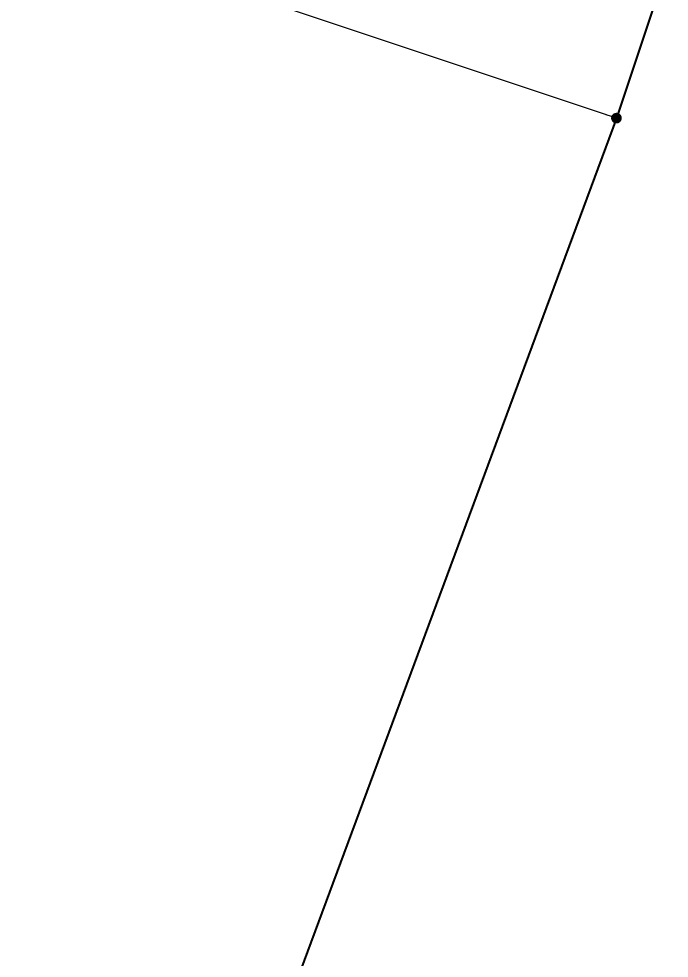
# Model space of a CAD drawing. Header units: centimetres. Extents: x 63871 to 181827, y -95930 to 42199.
# Drawn here: x 146968.8 to 147273.8, y 27295.8 to 27736.6 of the extents above; entities that cross this region are included whole.
import ezdxf

# ---------------------------------------------------------------- set-up
doc = ezdxf.new("R2010")
doc.units = ezdxf.units.CM
doc.layers.add('Dıış Ölçü', color=140, linetype='Continuous')
doc.layers.add('OLUK', color=222, linetype='Continuous', lineweight=15)
doc.layers.add('ÇEKME MESAFESİ', color=5, linetype='Continuous', lineweight=25)
doc.styles.add('RomanS', font='')
doc.styles.get('RomanS').set_extended_font_data('Stylus BT')
doc.dimstyles.new('BÖYÜK', dxfattribs={"dimtxt": 70, "dimasz": 5, "dimexe": 5, "dimexo": 5, "dimgap": 2, "dimtad": 3, "dimdec": 0, "dimzin": 0, "dimdsep": 46, "dimtxsty": 'RomanS', "dimblk": 'DOT', "dimcen": 5, "dimadec": 0, "dimazin": 0, "dimtfac": 1, "dimtdec": 0, "dimtix": 1, "dimtofl": 0, "dimtmove": 1, "dimatfit": 0, "dimldrblk": 'DOT', "dimfxl": 10, "dimfxlon": 1, "dimtolj": 1, "dimtzin": 0, "dimarcsym": 0})

# ---------------------------------------------------------------- blocks, each defined once
blk = doc.blocks.new('_Dot')
at = {"color": 0, "linetype": 'ByBlock', "lineweight": -2}
blk.add_line((-0.5, 0), (-1, 0), dxfattribs=at)
at = {"color": 0, "linetype": 'ByBlock', "const_width": 0.5}
blk.add_lwpolyline([(-0.25, 0, 1), (0.25, 0, 1)], format="xyb", close=True, dxfattribs=at)
blk = doc.blocks.new('*D120')
at = {"layer": 'Defpoints', "color": 0, "transparency": 16777216}
for p in [(-9653.95, 11665.77), (-9653.95, 11665.76), (-9179.7, 11507.37)]:
    blk.add_point(p, dxfattribs=at)
at = {"layer": 'Dıış Ölçü', "color": 0, "lineweight": -2, "transparency": 16777216}
for p, q in [((-9653.95, 11665.77), (-9652.36, 11670.51)), ((-9184.44, 11508.96), (-9649.21, 11664.19)), ((-9179.7, 11507.38), (-9178.12, 11512.12))]:
    blk.add_line(p, q, dxfattribs=at)
at = {"layer": 'Dıış Ölçü', "color": 0, "lineweight": -2, "transparency": 16777216, "xscale": 5, "yscale": 5, "zscale": 5}
for p, rotation in [((-9653.95, 11665.77), 161.5310383117991), ((-9179.7, 11507.38), 341.531038311799)]:
    blk.add_blockref('_Dot', p, dxfattribs=dict(at, rotation=rotation))
at = {"layer": 'Dıış Ölçü', "color": 0, "transparency": 16777216, "insert": (-9404.54, 11623.34), "char_height": 70, "attachment_point": 5, "rotation": 341.531, "style": 'RomanS'}
blk.add_mtext('\\A1;500', dxfattribs=at)
blk = doc.blocks.new('yerleşim planı')
at = {"layer": 'ÇEKME MESAFESİ'}
blk.add_lwpolyline([(-40.83, 5105.4), (273.34, 12259.01), (441.13, 16103.94), (540.57, 18375.82), (609.04, 19935.36), (690.25, 21784.84), (634.24, 21857.25), (-544.7, 22109.61), (-620.14, 22142.77), (-3351.17, 23343.12), (-5431.03, 23015.66), (-6402.4, 20015.9), (-7155.9, 17689.81), (-7622.64, 16249.05), (-8469.24, 13634.54), (-9179.7, 11507.37), (-10271.31, 8561.4)], dxfattribs=at)
at = {"layer": 'Dıış Ölçü'}
dim = blk.add_aligned_dim(p1=(-9179.7, 11507.37), p2=(-9653.95, 11665.76), distance=-0.01, dimstyle='BÖYÜK', dxfattribs=at)
dim.commit()
dim.dimension.update_dxf_attribs({"geometry": '*D120', "text_midpoint": (-9404.54, 11623.34)})

msp = doc.modelspace()

# ---------------------------------------------------------------- block references
at = {"layer": 'OLUK'}
msp.add_blockref('yerleşim planı', (156428.79, 16182.58), dxfattribs=at)

doc.saveas('drawing.dxf')
